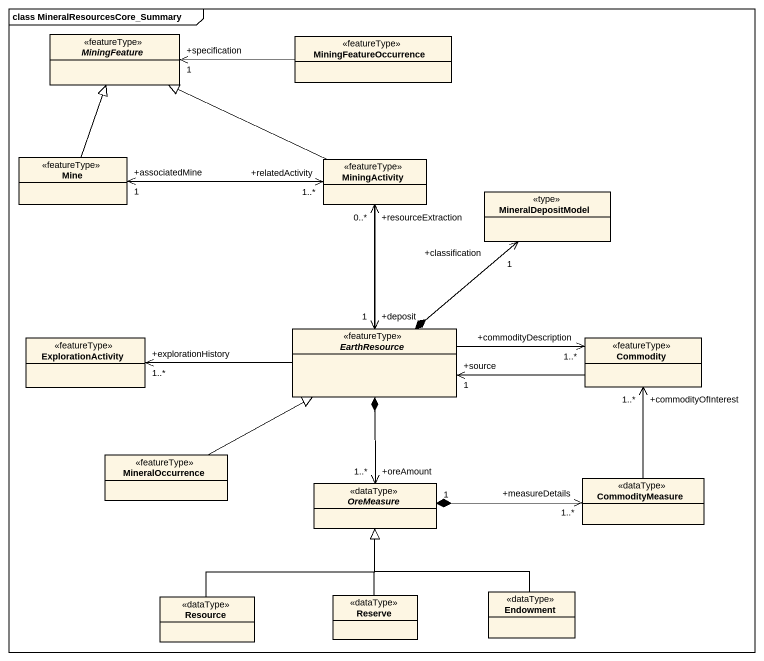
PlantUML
@startuml
mainframe class MineralResourcesCore_Summary
hide circle
hide empty members
abstract class MiningFeature <<featureType>>
class MiningFeatureOccurrence <<featureType>>
class Mine <<featureType>>
class MiningActivity <<featureType>>
class MineralDepositModel <<type>>
class ExplorationActivity <<featureType>>
abstract class EarthResource <<featureType>>
class Commodity <<featureType>>
class MineralOccurrence <<featureType>>
abstract class OreMeasure <<dataType>>
class CommodityMeasure <<dataType>>
class Resource <<dataType>>
class Reserve <<dataType>>
class Endowment <<dataType>>
MiningFeatureOccurrence -left-> "+specification\n1" MiningFeature
Mine -up-|> MiningFeature
Mine -right-> "+relatedActivity\n1..*" MiningActivity
MiningActivity -left-|> MiningFeature
MiningActivity -left-> "+associatedMine\n1" Mine
MiningActivity --> "+deposit\n1" EarthResource
EarthResource -up-> "+resourceExtraction\n0..*" MiningActivity
EarthResource *-up-> "+classification\n1" MineralDepositModel
EarthResource -left-> "+explorationHistory\n1..*" ExplorationActivity
EarthResource -right-> "+commodityDescription\n1..*" Commodity
EarthResource *--> "+oreAmount\n1..*" OreMeasure
Commodity -left-> "+source\n1" EarthResource
MineralOccurrence -right-|> EarthResource
OreMeasure "1" *-right-> "+measureDetails\n1..*" CommodityMeasure
CommodityMeasure -up-> "+commodityOfInterest\n1..*" Commodity
Resource -up-|> OreMeasure
Reserve -up-|> OreMeasure
Endowment -up-|> OreMeasure
@enduml
